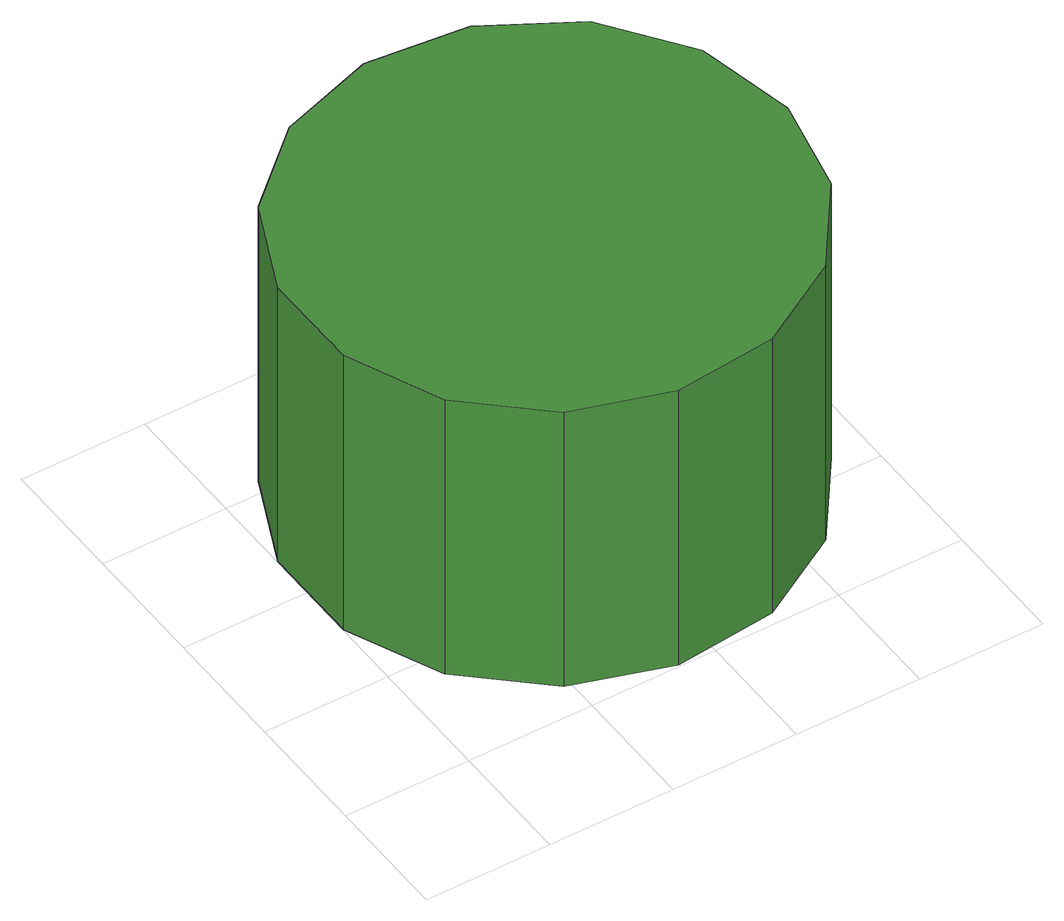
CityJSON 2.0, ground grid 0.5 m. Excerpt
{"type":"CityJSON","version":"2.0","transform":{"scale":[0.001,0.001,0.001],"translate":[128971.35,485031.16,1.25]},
"CityObjects":{
"tree1":{"type":"SolitaryVegetationObject","attributes":{"function":"something"},"geometry":[{"type":"MultiSurface","lod":"1","boundaries":[[[0,1,2,3,4,5,6,7,8,9,10,11,12,13,14]],[[15,16,17,18,19,20,21,22,23,24,25,26,27,28,29]],[[0,29,28,1]],[[1,28,27,2]],[[2,27,26,3]],[[3,26,25,4]],[[4,25,24,5]],[[5,24,23,6]],[[6,23,22,7]],[[7,22,21,8]],[[8,21,20,9]],[[9,20,19,10]],[[10,19,18,11]],[[11,18,17,12]],[[12,17,16,13]],[[13,16,15,14]],[[14,15,29,0]]]}]}
},
"vertices":[
[1938,979,1272],[1854,1377,1272],[1615,1706,1272],[1263,1909,1272],[858,1952,1272],[472,1826,1272],[169,1554,1272],[4,1183,1272],[4,776,1272],[169,405,1272],[472,132,1272],[858,7,1272],[1263,49,1272],[1615,253,1272],[1854,582,1272],[1854,582,2],[1615,253,2],[1263,49,2],[858,7,2],[472,132,2],[169,405,2],[4,776,2],[4,1183,2],[169,1554,2],[472,1826,2],[858,1952,2],[1263,1909,2],[1615,1706,2],[1854,1377,2],[1938,979,2]
]}
